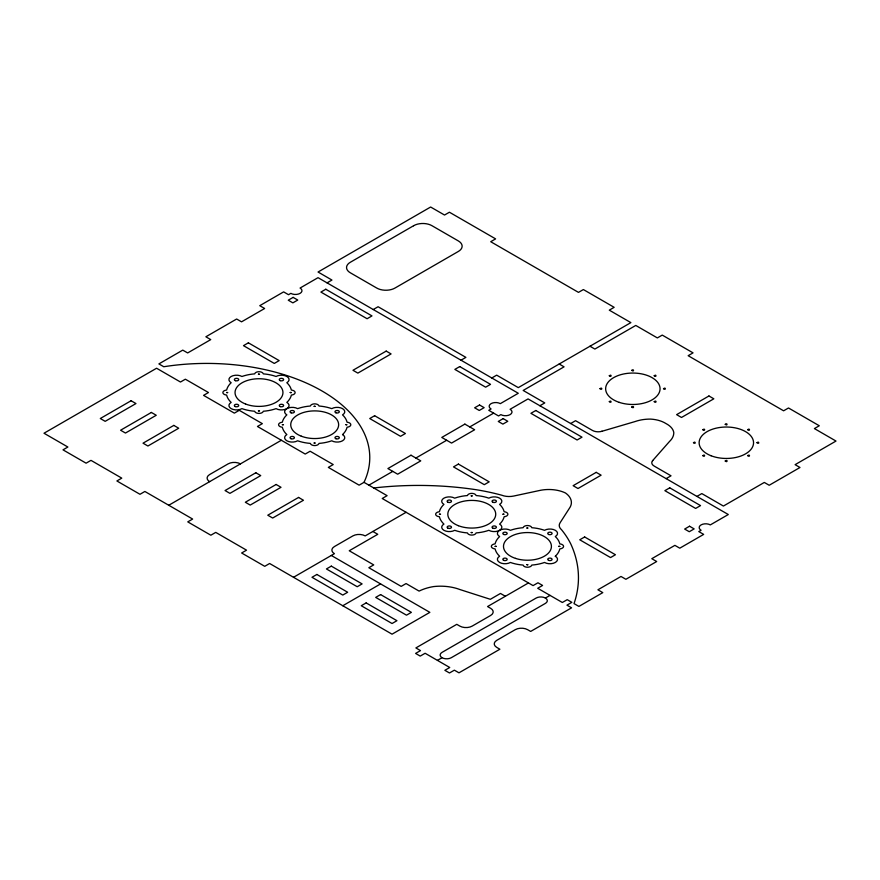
<?xml version="1.0" encoding="UTF-8"?>
<svg xmlns="http://www.w3.org/2000/svg" width="880" height="880" viewBox="0 0 880 880"><rect width="100%" height="100%" fill="white"/><g stroke="black" fill="none" stroke-linecap="round" stroke-linejoin="round"><path stroke-width="1.32" d="M652.542 460.735L669.537 441.441A28.842 16.654 0 0 0 673.783 432.498A23.793 13.739 0 0 0 666.017 423.588A23.793 13.739 0 0 0 650.584 419.1A28.831 16.643 0 0 0 635.096 421.553L601.667 431.365M327.063 282.865L331.947 280.049L318.043 272.019L430.639 207.02L444.532 215.039L449.427 212.223L495.616 238.887L490.721 241.714L578.479 292.38L583.374 289.553L614.163 307.329L609.279 310.156L630.872 322.619L518.287 387.629L496.683 375.155L491.799 377.982M373.208 309.562L378.092 306.735L465.894 357.379L461.01 360.195M168.751 505.263L281.347 440.264M528.462 582.934L487.564 606.551L490.644 608.322A8.712 5.027 0 0 1 490.644 615.439L472.175 626.109A8.712 5.027 0 0 1 459.855 626.109L456.775 624.327L415.877 647.933L420.497 650.606L415.602 653.422L420.222 656.095L425.117 653.268L449.746 667.491L444.862 670.318L449.482 672.98L454.366 670.164L458.986 672.826L499.884 649.22L496.804 647.438A8.712 5.027 0 0 1 496.804 640.321L515.284 629.662A8.712 5.027 0 0 1 527.593 629.662L530.673 631.433L571.571 607.827L566.951 605.154L571.846 602.338L567.226 599.665L562.342 602.492L537.702 588.269L542.586 585.442L537.966 582.78L533.082 585.607L382.217 498.498L387.101 495.671L364.012 482.339L359.117 485.166L328.328 467.39L333.212 464.563L310.123 451.231L305.228 454.058L257.455 426.47L262.35 423.654L239.25 410.311L234.366 413.138L203.566 395.362L208.461 392.535L185.361 379.203L180.477 382.03L156.585 368.236L44 433.235L67.881 447.029L62.997 449.845L86.097 463.188L90.981 460.361L121.77 478.137L116.886 480.964L139.986 494.296L144.87 491.469L192.643 519.057L187.759 521.873L210.848 535.216L215.732 532.389L246.532 550.165L241.637 552.992L264.737 566.324L269.621 563.497L392.051 634.183L429.858 612.359L331.32 555.467M368.896 485.166L392.777 471.372M415.877 458.04L446.666 440.264M469.766 426.932L493.647 413.138M539.88 405.735L544.775 402.919L523.171 390.445L564.069 366.839L559.185 364.012M293.513 577.291L334.411 553.674A8.712 5.027 0 0 1 334.411 546.568L352.88 535.898A8.712 5.027 0 0 1 365.2 535.898L406.098 512.292M570.68 423.522L575.564 420.695L592.273 430.342A8.14 4.697 0 0 0 602.085 431.244M342.782 605.737L380.589 583.913M666.127 478.632L671.022 475.805L654.313 466.158A8.14 4.697 0 0 1 652.751 460.493M696.927 496.408L701.811 493.581L723.415 506.055L764.313 482.438L769.197 485.265L799.986 467.489L795.102 464.662L836 441.056L814.407 428.582L819.291 425.766L788.502 407.979L783.607 410.806L688.149 355.696L693.044 352.869L662.244 335.093L657.36 337.92L635.767 325.446L594.869 349.063L589.974 346.236M437.437 660.385L442.046 657.712A6.534 3.773 0 0 0 451.286 657.712L545.402 603.383A6.534 3.773 0 0 0 545.402 598.048L550.022 595.386M505.373 596.266L500.478 593.45L490.347 599.302L459.921 589.545A35.288 20.372 0 0 0 433.631 586.575A38.148 22.022 0 0 0 419.1 591.096L406.065 583.561L401.181 586.388L368.841 567.721L373.736 564.894L349.239 550.759L377.762 534.303L372.867 531.476M545.402 598.048A6.534 3.773 0 0 0 536.162 598.048L442.046 652.377A6.534 3.773 0 0 0 442.046 657.712M240.449 463.87A8.712 5.027 0 0 0 228.129 463.87L209.649 474.54A8.712 5.027 0 0 0 209.649 481.657M373.78 487.982A227.799 131.516 0 0 1 476.685 489.797A162.8 93.995 0 0 1 501.71 495.198A13.068 7.546 0 0 0 513.667 496.056L538.934 490.633A26.004 15.015 0 0 1 565.422 492.954A26.004 15.015 0 0 1 569.426 508.244L560.054 522.83A13.068 7.546 0 0 0 561.539 529.738A162.8 93.995 0 0 1 570.889 544.181A227.788 131.516 0 0 1 574.024 603.592L578.908 606.419L602.8 592.625L597.905 589.798L621.005 576.466L625.889 579.293L656.689 561.517L651.794 558.69L674.894 545.358L679.778 548.185L703.67 534.391L698.775 531.564L701.085 530.233A6.534 3.773 0 0 1 701.085 524.898A6.534 3.773 0 0 1 710.325 524.898L728.299 514.525L528.066 398.915L510.092 409.288A6.534 3.773 0 0 1 510.092 414.623A6.534 3.773 0 0 1 500.852 414.623L498.542 415.965L488.763 410.311L491.073 408.98A6.534 3.773 0 0 1 491.073 403.645A6.534 3.773 0 0 1 500.313 403.645L518.287 393.272L318.043 277.662L300.069 288.046A6.534 3.773 0 0 1 300.069 293.37A6.534 3.773 0 0 1 290.829 293.37L288.519 294.712L283.635 291.885L259.754 305.679L264.638 308.495L241.538 321.838L236.654 319.011L205.865 336.787L210.749 339.614L187.66 352.946L182.765 350.119L158.884 363.913L163.768 366.74A163.042 94.138 0 0 1 322.014 390.984A163.042 94.138 0 0 1 364.012 482.339M226.699 392.546L227.788 392.59L226.71 392.502M258.456 374.209L259.545 374.253L258.489 374.121M258.456 410.872L259.545 410.927L258.467 410.828M282.392 424.699L283.481 424.721L282.392 424.677M290.213 392.546L291.302 392.59L290.224 392.502M314.149 406.362L315.238 406.406L314.171 406.296M314.149 443.036L315.238 443.058L314.149 443.014M345.906 424.699L346.995 424.721L345.917 424.677M439.472 514.217L440.55 514.239L439.472 514.195M471.229 495.88L472.318 495.924L471.251 495.814M471.229 532.554L472.318 532.576L471.229 532.532M495.165 546.37L496.243 546.392L495.165 546.37M502.986 514.217L504.075 514.239L502.986 514.195M526.922 528.033L528.011 528.077L526.933 527.989M526.922 564.707L528.011 564.751L526.933 564.663M558.679 546.37L559.768 546.392L558.679 546.37M599.995 388.718C602.613 390.896 602.283 386.54 600.006 388.674M609.301 375.749C611.545 378.048 611.952 373.571 609.301 375.749M609.301 401.687C611.963 403.843 611.358 399.586 609.323 401.599M631.752 370.381C634.216 372.636 634.073 368.17 631.752 370.381M631.752 407.055C633.996 409.288 634.414 405.009 631.774 406.967M654.214 375.749C656.612 378.015 656.579 373.593 654.214 375.749M654.214 401.687C656.634 403.865 656.744 399.575 654.236 401.599M663.52 388.718C665.951 390.929 666.05 386.562 663.52 388.674M693.484 442.695C696.047 444.917 695.596 440.539 693.484 442.695M702.79 429.726C704.803 432.014 705.672 427.702 702.812 429.638M702.79 455.664C705.199 457.886 705.287 453.486 702.801 455.609M725.241 424.358C727.76 426.536 727.584 422.279 725.263 424.27M725.241 461.032C727.518 463.265 727.98 458.876 725.252 460.988M747.703 429.726C750.299 431.893 749.925 427.592 747.725 429.638M747.703 455.664C750.068 457.897 750.178 453.563 747.714 455.609M757.009 442.695C759.572 444.917 759.121 440.539 757.009 442.695M413.578 225.753L350.449 262.196A12.837 7.414 0 0 0 350.46 272.866L376.629 287.98A12.837 7.414 0 0 0 395.109 287.98L458.227 251.526A12.837 7.414 0 0 0 458.227 240.867L432.058 225.753A12.837 7.414 0 0 0 413.578 225.753M293.139 297.374L288.255 300.201L292.875 302.863L297.759 300.047L293.139 297.374M131.087 400.741L100.298 418.517L105.182 421.333L135.971 403.557L131.087 400.741M325.787 289.245L320.903 292.072L367.092 318.736L371.976 315.909L325.787 289.245M248.38 342.826L243.485 345.653L274.285 363.429L279.169 360.602L248.38 342.826M151.371 412.445L120.582 430.221L125.466 433.048L156.255 415.272L151.371 412.445M173.811 425.403L143.022 443.179L147.906 446.006L178.706 428.23L173.811 425.403M386.199 351.098L352.968 370.282L357.852 373.109L391.083 353.925L386.199 351.098M255.838 472.758L225.049 490.545L229.933 493.361L260.733 475.585L255.838 472.758M374.627 415.712L369.732 418.539L400.532 436.315L405.416 433.499L374.627 415.712M459.734 366.575L454.85 369.402L485.639 387.178L490.534 384.351L459.734 366.575M276.133 484.473L245.333 502.249L250.228 505.076L281.017 487.3L276.133 484.473M298.573 497.431L267.773 515.207L272.668 518.034L303.457 500.258L298.573 497.431M479.523 404.987L474.639 407.803L479.259 410.476L484.143 407.649L479.523 404.987M410.993 455.213L387.893 468.556L397.672 474.199L420.761 460.867L410.993 455.213M464.871 424.105L441.782 437.437L451.561 443.08L474.65 429.748L464.871 424.105M503.162 418.627L498.267 421.454L502.887 424.116L507.782 421.289L503.162 418.627M535.799 410.498L530.915 413.314L577.104 439.989L581.999 437.162L535.799 410.498M458.392 464.079L453.508 466.895L484.297 484.682L489.181 481.855L458.392 464.079M316.877 574.464L311.993 577.291L342.782 595.067L347.666 592.251L316.877 574.464M331.32 566.126L326.425 568.953L357.225 586.729L362.109 583.913L331.32 566.126M708.95 395.978L676.61 414.645L681.505 417.472L713.834 398.805L708.95 395.978M366.146 602.91L361.262 605.737L392.051 623.513L396.935 620.697L366.146 602.91M380.589 594.572L375.694 597.399L406.494 615.175L411.378 612.359L380.589 594.572M596.211 472.351L573.122 485.683L578.006 488.51L601.106 475.178L596.211 472.351M584.639 536.965L579.755 539.792L610.544 557.568L615.439 554.741L584.639 536.965M669.746 487.828L664.862 490.655L695.651 508.431L700.546 505.604L669.746 487.828M689.535 526.229L684.651 529.056L689.271 531.718L694.155 528.902L689.535 526.229M555.313 556.248A32.659 18.854 0 0 0 559.834 548.878A4.356 2.519 0 0 0 563.574 546.392A4.356 2.519 0 0 0 559.834 543.906A32.659 18.854 0 0 0 555.313 536.536A7.623 4.4 0 0 0 555.313 530.31A7.623 4.4 0 0 0 544.533 530.31A32.659 18.854 0 0 0 531.773 527.703A4.356 2.519 0 0 0 527.461 525.536A4.356 2.519 0 0 0 523.149 527.703A32.659 18.854 0 0 0 510.389 530.31A7.623 4.4 0 0 0 499.62 530.31A7.623 4.4 0 0 1 488.84 530.31A32.659 18.854 0 0 1 476.08 532.928A4.356 2.519 0 0 1 471.768 535.084A4.356 2.519 0 0 1 467.456 532.928A32.659 18.854 0 0 1 454.707 530.31A7.623 4.4 0 0 1 443.927 530.31A7.623 4.4 0 0 1 443.927 524.095A32.659 18.854 0 0 1 439.395 516.725A4.356 2.519 0 0 1 435.655 514.239A4.356 2.519 0 0 1 439.395 511.753A32.659 18.854 0 0 1 443.927 504.383A7.623 4.4 0 0 1 443.927 498.157A7.623 4.4 0 0 1 454.707 498.157A32.659 18.854 0 0 1 467.456 495.55A4.356 2.519 0 0 1 471.768 493.383A4.356 2.519 0 0 1 476.08 495.55A32.659 18.854 0 0 1 488.84 498.157A7.623 4.4 0 0 1 499.62 498.157A7.623 4.4 0 0 1 499.62 504.383A32.659 18.854 0 0 1 504.141 511.753A4.356 2.519 0 0 1 507.881 514.239A4.356 2.519 0 0 1 504.141 516.725A32.659 18.854 0 0 1 499.62 524.095A7.623 4.4 0 0 1 499.62 530.31A7.623 4.4 0 0 0 499.62 536.536A32.659 18.854 0 0 0 495.088 543.906A4.356 2.519 0 0 0 491.348 546.392A4.356 2.519 0 0 0 495.088 548.878A32.659 18.854 0 0 0 499.62 556.248A7.623 4.4 0 0 0 499.62 562.463A7.623 4.4 0 0 0 510.389 562.463A32.659 18.854 0 0 0 523.149 565.081A4.356 2.519 0 0 0 527.461 567.237A4.356 2.519 0 0 0 531.773 565.081A32.659 18.854 0 0 0 544.533 562.463A7.623 4.4 0 0 0 555.313 562.463A7.623 4.4 0 0 0 555.313 556.248M503.789 560.395A2.178 1.254 0 0 0 507.177 559.449A2.178 1.254 0 0 0 504.053 558.228A2.178 1.254 0 0 0 503.789 560.395M548.702 560.395A2.178 1.254 0 0 0 552.09 559.449A2.178 1.254 0 0 0 548.966 558.228A2.178 1.254 0 0 0 548.702 560.395M503.921 534.512A2.178 1.254 0 0 0 507.188 533.423A2.178 1.254 0 0 0 503.921 532.334A2.178 1.254 0 0 0 503.921 534.512M548.834 534.512A2.178 1.254 0 0 0 552.101 533.423A2.178 1.254 0 0 0 548.834 532.334A2.178 1.254 0 0 0 548.834 534.512M515.482 558.371A23.947 13.827 0 0 0 551.419 546.392A23.947 13.827 0 0 0 515.482 534.413A23.947 13.827 0 0 0 515.482 558.371M448.096 528.242A2.178 1.254 0 0 0 451.484 527.296A2.178 1.254 0 0 0 448.36 526.075A2.178 1.254 0 0 0 448.096 528.242M493.009 528.242A2.178 1.254 0 0 0 496.397 527.296A2.178 1.254 0 0 0 493.273 526.075A2.178 1.254 0 0 0 493.009 528.242M448.096 502.315A2.178 1.254 0 0 0 451.484 501.358A2.178 1.254 0 0 0 448.36 500.137A2.178 1.254 0 0 0 448.096 502.315M493.141 502.359A2.178 1.254 0 0 0 496.408 501.27A2.178 1.254 0 0 0 493.141 500.181A2.178 1.254 0 0 0 493.141 502.359M458.348 525.69A23.947 13.827 0 0 0 495.66 515.229A23.947 13.827 0 0 0 461.307 501.798A23.947 13.827 0 0 0 458.348 525.69M342.54 434.577A32.659 18.854 0 0 0 347.072 427.207A4.356 2.519 0 0 0 350.801 424.721A4.356 2.519 0 0 0 347.072 422.224A32.659 18.854 0 0 0 342.54 414.865A7.623 4.4 0 0 0 342.54 408.639A7.623 4.4 0 0 0 331.76 408.639A32.659 18.854 0 0 0 319 406.021A4.356 2.519 0 0 0 314.688 403.865A4.356 2.519 0 0 0 310.376 406.021A32.659 18.854 0 0 0 297.627 408.639A7.623 4.4 0 0 0 286.847 408.639A7.623 4.4 0 0 1 276.067 408.639A32.659 18.854 0 0 1 263.307 411.257A4.356 2.519 0 0 1 258.995 413.413A4.356 2.519 0 0 1 254.683 411.257A32.659 18.854 0 0 1 241.934 408.639A7.623 4.4 0 0 1 231.154 408.639A7.623 4.4 0 0 1 231.154 402.413A32.659 18.854 0 0 1 226.622 395.054A4.356 2.519 0 0 1 222.882 392.568A4.356 2.519 0 0 1 226.622 390.071A32.659 18.854 0 0 1 231.154 382.712A7.623 4.4 0 0 1 231.154 376.486A7.623 4.4 0 0 1 241.934 376.486A32.659 18.854 0 0 1 254.683 373.868A4.356 2.519 0 0 1 258.995 371.712A4.356 2.519 0 0 1 263.307 373.868A32.659 18.854 0 0 1 276.067 376.486A7.623 4.4 0 0 1 286.847 376.486A7.623 4.4 0 0 1 286.847 382.712A32.659 18.854 0 0 1 291.379 390.071A4.356 2.519 0 0 1 295.119 392.568A4.356 2.519 0 0 1 291.379 395.054A32.659 18.854 0 0 1 286.847 402.413A7.623 4.4 0 0 1 286.847 408.639A7.623 4.4 0 0 0 286.847 414.865A32.659 18.854 0 0 0 282.315 422.224A4.356 2.519 0 0 0 278.575 424.721A4.356 2.519 0 0 0 282.315 427.207A32.659 18.854 0 0 0 286.847 434.577A7.623 4.4 0 0 0 286.847 440.792A7.623 4.4 0 0 0 297.627 440.792A32.659 18.854 0 0 0 310.376 443.41A4.356 2.519 0 0 0 314.688 445.566A4.356 2.519 0 0 0 319 443.41A32.659 18.854 0 0 0 331.76 440.792A7.623 4.4 0 0 0 342.54 440.792A7.623 4.4 0 0 0 342.54 434.577M291.016 438.724A2.178 1.254 0 0 0 294.404 437.767A2.178 1.254 0 0 0 291.28 436.557A2.178 1.254 0 0 0 291.016 438.724M335.929 438.724A2.178 1.254 0 0 0 339.317 437.767A2.178 1.254 0 0 0 336.193 436.557A2.178 1.254 0 0 0 335.929 438.724M291.148 412.841A2.178 1.254 0 0 0 294.415 411.752A2.178 1.254 0 0 0 291.148 410.663A2.178 1.254 0 0 0 291.148 412.841M335.929 412.797A2.178 1.254 0 0 0 339.317 411.84A2.178 1.254 0 0 0 336.193 410.619A2.178 1.254 0 0 0 335.929 412.797M301.268 436.172A23.947 13.827 0 0 0 338.58 425.7A23.947 13.827 0 0 0 304.227 412.28A23.947 13.827 0 0 0 301.268 436.172M235.323 406.571A2.178 1.254 0 0 0 238.711 405.614A2.178 1.254 0 0 0 235.587 404.393A2.178 1.254 0 0 0 235.323 406.571M280.368 406.615A2.178 1.254 0 0 0 283.635 405.526A2.178 1.254 0 0 0 280.368 404.437A2.178 1.254 0 0 0 280.368 406.615M235.455 380.688A2.178 1.254 0 0 0 238.722 379.599A2.178 1.254 0 0 0 235.455 378.51A2.178 1.254 0 0 0 235.455 380.688M280.236 380.644A2.178 1.254 0 0 0 283.624 379.687A2.178 1.254 0 0 0 280.5 378.466A2.178 1.254 0 0 0 280.236 380.644M245.575 404.019A23.947 13.827 0 0 0 282.887 393.547A23.947 13.827 0 0 0 248.534 380.127A23.947 13.827 0 0 0 245.575 404.019M711.073 455.752A27.214 15.719 0 0 0 753.478 443.861A27.214 15.719 0 0 0 714.439 428.604A27.214 15.719 0 0 0 711.073 455.752M619.234 402.369A27.214 15.719 0 0 0 660.055 388.762A27.214 15.719 0 0 0 619.234 375.155A27.214 15.719 0 0 0 619.234 402.369"/></g></svg>
